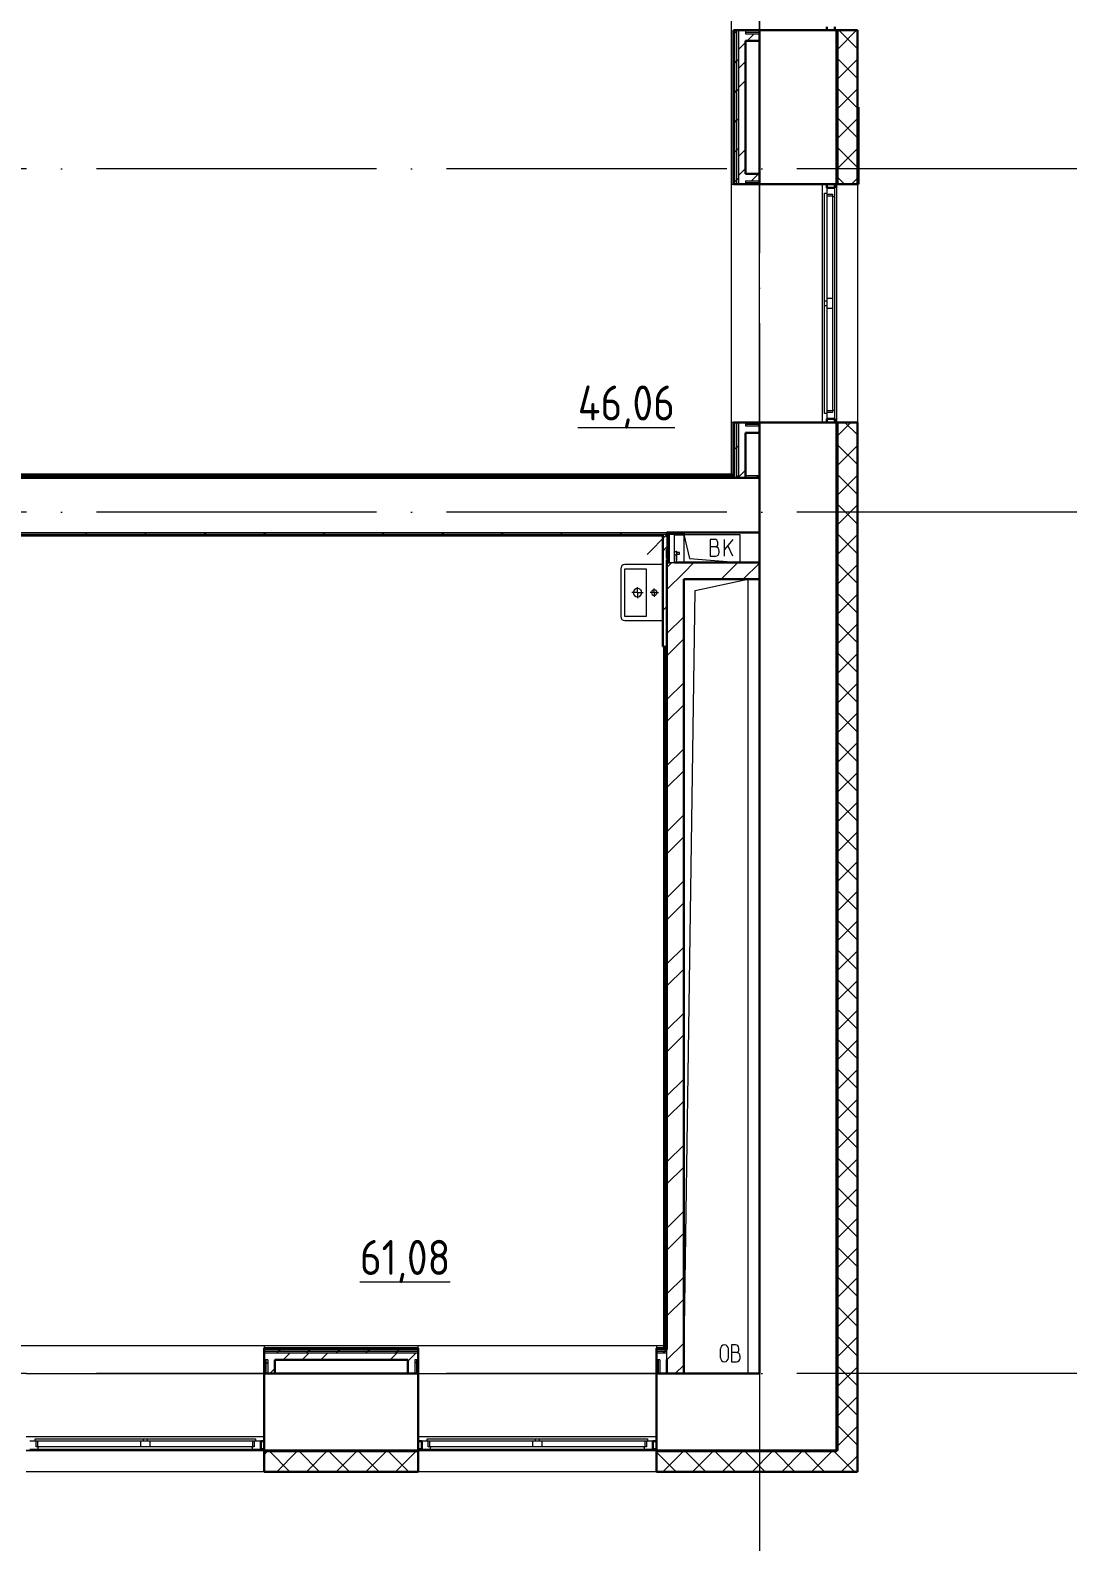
# Model space of a CAD drawing. Header units: millimetres. Extents: x -88595 to 880822, y -1054509 to -148035.
# Drawn here: x 208858 to 216331, y -284053 to -273262 of the extents above; entities that cross this region are included whole.
import ezdxf

# ---------------------------------------------------------------- set-up
doc = ezdxf.new("R2010")
doc.units = ezdxf.units.MM
doc.linetypes.add('ADSK_Линия сетки', pattern=[25, 20, -2.5, 0, -2.5])
for name, color, linetype, lineweight in [('_ Окна', 7, 'Continuous', 30), ('Марки помещений', 7, 'Continuous', 20), ('Оборудование', 7, 'Continuous', 18), ('Ограждение', 7, 'Continuous', 9), ('Окна', 7, 'Continuous', 9), ('Оси', 7, 'Continuous', 9), ('Перекрытие', 7, 'Continuous', 18), ('Стены внутренние', 7, 'Continuous', 18), ('Стены наружные', 7, 'Continuous', 18), ('Стены штриховка', 7, 'Continuous', 9), ('Узлы', 7, 'Continuous', 18)]:
    doc.layers.add(name, color=color, linetype=linetype, lineweight=lineweight)
doc.styles.add('GOST Common_3', font='GOST_Common.ttf', dxfattribs={"width": 0.9, "height": 2.5})
pattern_1 = [(180, (215928.69, 665702.34), (-1e-14, -100), [])]

# ---------------------------------------------------------------- blocks, each defined once
blk = doc.blocks.new('1 этаж')
at = {"layer": 'Стены наружные', "lineweight": 9}
h = blk.add_hatch(dxfattribs=at)
h.set_pattern_fill('FP_41', color=256, style=0, pattern_type=2)
h.set_pattern_definition(pattern_1)
h.paths.add_polyline_path([(182043, 644903), (183318, 644903), (183318, 644913), (182043, 644913)])
h.paths.add_polyline_path([(250166, 644903), (250743, 644903), (250743, 644913), (249458, 644913), (249458, 644903)])
h.paths.add_polyline_path([(185018, 644903), (186168, 644903), (186168, 644913), (185018, 644913)])
h.paths.add_polyline_path([(247296, 644903), (247758, 644903), (247758, 644913), (246658, 644913), (246658, 644903)])
h.paths.add_polyline_path([(187868, 644903), (188998, 644903), (188998, 644913), (187868, 644913)])
h.paths.add_polyline_path([(244426, 644903), (244958, 644903), (244958, 644913), (243883, 644913), (243883, 644903)])
h.paths.add_polyline_path([(190698, 644903), (191808, 644903), (191808, 644913), (190698, 644913)])
h.paths.add_polyline_path([(242183, 644903), (242183, 644913), (241088, 644913), (241088, 644903), (241555, 644903)])
h.paths.add_polyline_path([(193508, 644903), (194598, 644903), (194598, 644913), (193508, 644913)])
h.paths.add_polyline_path([(239388, 644903), (239388, 644913), (238283, 644913), (238283, 644903), (238685, 644903)])
h.paths.add_polyline_path([(196298, 644903), (197428, 644903), (197428, 644913), (196298, 644913)])
h.paths.add_polyline_path([(236532, 644903), (236583, 644903), (236583, 644913), (235503, 644913), (235503, 644903), (235815, 644903)])
h.paths.add_polyline_path([(199128, 644903), (200248, 644903), (200248, 644913), (199128, 644913)])
h.paths.add_polyline_path([(233803, 644903), (233803, 644913), (232728, 644913), (232728, 644903), (233662, 644903)])
h.paths.add_polyline_path([(201948, 644903), (203018, 644903), (203018, 644913), (201948, 644913)])
h.paths.add_polyline_path([(230792, 644903), (231028, 644903), (231028, 644913), (229928, 644913), (229928, 644903), (230075, 644903)])
h.paths.add_polyline_path([(204718, 644903), (205818, 644903), (205818, 644913), (204718, 644913)])
h.paths.add_polyline_path([(228228, 644903), (228228, 644913), (227128, 644913), (227128, 644903), (227922, 644903)])
h.paths.add_polyline_path([(207518, 644903), (208648, 644903), (208648, 644913), (207518, 644913)])
h.paths.add_polyline_path([(225428, 644903), (225428, 644913), (224348, 644913), (224348, 644903), (225052, 644903)])
h.paths.add_polyline_path([(222182, 644903), (222648, 644903), (222648, 644913), (221548, 644913), (221548, 644903), (221550, 644903)])
h.paths.add_polyline_path([(210348, 644903), (211458, 644903), (211458, 644913), (210348, 644913)])
h.paths.add_polyline_path([(219846, 644903), (219848, 644903), (219848, 644913), (218808, 644913), (218809, 644903), (219670, 644903)])
h.paths.add_polyline_path([(213158, 644903), (214268, 644903), (214268, 644913), (213158, 644913)])
h.paths.add_polyline_path([(217108, 644903), (217108, 644913), (215968, 644913), (215969, 644903), (216958, 644903)])
h = blk.add_hatch(dxfattribs=at)
h.set_pattern_fill('FP_42', color=256, style=0, pattern_type=2)
h.set_pattern_definition(pattern_1)
h.paths.add_polyline_path([(182043, 644903), (183318, 644903), (183318, 644913), (182043, 644913)])
h.paths.add_polyline_path([(250167, 644903), (250743, 644903), (250743, 644913), (249458, 644913), (249458, 644903)])
h.paths.add_polyline_path([(185018, 644903), (186168, 644903), (186168, 644913), (185018, 644913)])
h.paths.add_polyline_path([(247296, 644903), (247758, 644903), (247758, 644913), (246658, 644913), (246658, 644903)])
h.paths.add_polyline_path([(187868, 644903), (188998, 644903), (188998, 644913), (187868, 644913)])
h.paths.add_polyline_path([(244426, 644903), (244958, 644903), (244958, 644913), (243883, 644913), (243883, 644903)])
h.paths.add_polyline_path([(190698, 644903), (191808, 644903), (191808, 644913), (190698, 644913)])
h.paths.add_polyline_path([(242183, 644903), (242183, 644913), (241088, 644913), (241088, 644903), (241556, 644903)])
h.paths.add_polyline_path([(193508, 644903), (194598, 644903), (194598, 644913), (193508, 644913)])
h.paths.add_polyline_path([(239388, 644903), (239388, 644913), (238283, 644913), (238283, 644903), (238686, 644903)])
h.paths.add_polyline_path([(196298, 644903), (197428, 644903), (197428, 644913), (196298, 644913)])
h.paths.add_polyline_path([(236533, 644903), (236583, 644903), (236583, 644913), (235503, 644913), (235503, 644903), (235816, 644903)])
h.paths.add_polyline_path([(199128, 644903), (200248, 644903), (200248, 644913), (199128, 644913)])
h.paths.add_polyline_path([(233803, 644903), (233803, 644913), (232728, 644913), (232728, 644903), (233663, 644903)])
h.paths.add_polyline_path([(201948, 644903), (203018, 644903), (203018, 644913), (201948, 644913)])
h.paths.add_polyline_path([(230793, 644903), (231028, 644903), (231028, 644913), (229928, 644913), (229928, 644903), (230075, 644903)])
h.paths.add_polyline_path([(204718, 644903), (205818, 644903), (205818, 644913), (204718, 644913)])
h.paths.add_polyline_path([(228228, 644903), (228228, 644913), (227128, 644913), (227128, 644903), (227922, 644903)])
h.paths.add_polyline_path([(207518, 644903), (208648, 644903), (208648, 644913), (207518, 644913)])
h.paths.add_polyline_path([(225428, 644903), (225428, 644913), (224348, 644913), (224348, 644903), (225052, 644903)])
h.paths.add_polyline_path([(222182, 644903), (222648, 644903), (222648, 644913), (221548, 644913), (221548, 644903), (221550, 644903)])
h.paths.add_polyline_path([(210348, 644903), (211458, 644903), (211458, 644913), (210348, 644913)])
h.paths.add_polyline_path([(219846, 644903), (219848, 644903), (219848, 644913), (218808, 644913), (218809, 644903), (219671, 644903)])
h.paths.add_polyline_path([(213158, 644903), (214268, 644903), (214268, 644913), (213158, 644913)])
h.paths.add_polyline_path([(217108, 644903), (217108, 644913), (215968, 644913), (215969, 644903), (216958, 644903)])
h = blk.add_hatch(dxfattribs=at)
h.set_pattern_fill('FP_42', color=256, style=0, pattern_type=2)
h.set_pattern_definition([(180, (215928.69, 665702.34), (-1e-14, -100), [])])
h.paths.add_polyline_path([(182043, 644903), (183318, 644903), (183318, 644913), (182043, 644913)])
h.paths.add_polyline_path([(250167, 644903), (250743, 644903), (250743, 644913), (249458, 644913), (249458, 644903)])
h.paths.add_polyline_path([(185018, 644903), (186168, 644903), (186168, 644913), (185018, 644913)])
h.paths.add_polyline_path([(247296, 644903), (247758, 644903), (247758, 644913), (246658, 644913), (246658, 644903)])
h.paths.add_polyline_path([(187868, 644903), (188998, 644903), (188998, 644913), (187868, 644913)])
h.paths.add_polyline_path([(244426, 644903), (244958, 644903), (244958, 644913), (243883, 644913), (243883, 644903)])
h.paths.add_polyline_path([(190698, 644903), (191808, 644903), (191808, 644913), (190698, 644913)])
h.paths.add_polyline_path([(242183, 644903), (242183, 644913), (241088, 644913), (241088, 644903), (241556, 644903)])
h.paths.add_polyline_path([(193508, 644903), (194598, 644903), (194598, 644913), (193508, 644913)])
h.paths.add_polyline_path([(239388, 644903), (239388, 644913), (238283, 644913), (238283, 644903), (238686, 644903)])
h.paths.add_polyline_path([(196298, 644903), (197428, 644903), (197428, 644913), (196298, 644913)])
h.paths.add_polyline_path([(236533, 644903), (236583, 644903), (236583, 644913), (235503, 644913), (235503, 644903), (235816, 644903)])
h.paths.add_polyline_path([(199128, 644903), (200248, 644903), (200248, 644913), (199128, 644913)])
h.paths.add_polyline_path([(233803, 644903), (233803, 644913), (232728, 644913), (232728, 644903), (233663, 644903)])
h.paths.add_polyline_path([(201948, 644903), (203018, 644903), (203018, 644913), (201948, 644913)])
h.paths.add_polyline_path([(230793, 644903), (231028, 644903), (231028, 644913), (229928, 644913), (229928, 644903), (230075, 644903)])
h.paths.add_polyline_path([(204718, 644903), (205818, 644903), (205818, 644913), (204718, 644913)])
h.paths.add_polyline_path([(228228, 644903), (228228, 644913), (227128, 644913), (227128, 644903), (227922, 644903)])
h.paths.add_polyline_path([(207518, 644903), (208648, 644903), (208648, 644913), (207518, 644913)])
h.paths.add_polyline_path([(225428, 644903), (225428, 644913), (224348, 644913), (224348, 644903), (225052, 644903)])
h.paths.add_polyline_path([(222182, 644903), (222648, 644903), (222648, 644913), (221548, 644913), (221548, 644903), (221550, 644903)])
h.paths.add_polyline_path([(210348, 644903), (211458, 644903), (211458, 644913), (210348, 644913)])
h.paths.add_polyline_path([(219846, 644903), (219848, 644903), (219848, 644913), (218808, 644913), (218809, 644903), (219671, 644903)])
h.paths.add_polyline_path([(213158, 644903), (214268, 644903), (214268, 644913), (213158, 644913)])
h.paths.add_polyline_path([(217108, 644903), (217108, 644913), (215968, 644913), (215969, 644903), (216958, 644903)])
at = {"lineweight": 18}
for p, q in [((249653, 651453), (249694, 651282)), ((249653, 651453), (250053, 651453)), ((250053, 651453), (250053, 651253)), ((249873, 651418), (249843, 651418)), ((249843, 651418), (249843, 651298)), ((249877, 651365), (249843, 651365)), ((249897, 651385), (249897, 651395)), ((250003, 651418), (249943, 651347)), ((249943, 651298), (249943, 651418)), ((250003, 651298), (249967, 651375)), ((249694, 651282), (250053, 651253)), ((249843, 651298), (249880, 651298)), ((249907, 651325), (249907, 651335)), ((249734, 651053), (250111, 651133)), ((250111, 651133), (250111, 645463)), ((249653, 645463), (249734, 651053)), ((249916, 645576), (249916, 645639)), ((249973, 645576), (249973, 645639)), ((250023, 645667), (249993, 645667)), ((249993, 645667), (249993, 645547)), ((250047, 645634), (250047, 645644)), ((250027, 645614), (249993, 645614)), ((249993, 645547), (250030, 645547)), ((250057, 645574), (250057, 645584))]:
    blk.add_line(p, q, dxfattribs=at)
for centre, radius, start, end in [((249873, 651395), 23.3, 0, 90), ((249877, 651385), 20, 270, 0), ((249877, 651335), 30, 0, 90), ((249880, 651325), 26.7, 270, 0), ((249944, 645639), 28.7, 0, 180), ((250023, 645644), 23.3, 0, 90), ((250027, 645634), 20, 270, 0), ((249944, 645576), 28.7, 180, 0), ((250027, 645584), 30, 0, 90), ((250030, 645574), 26.7, 270, 0)]:
    blk.add_arc(centre, radius, start, end, dxfattribs=at)
at = {"layer": '_ Окна'}
for p, q in [((250675, 655078), (250675, 655053)), ((250733, 655053), (250733, 655078)), ((250675, 653953), (250675, 653928)), ((250733, 653928), (250733, 653953)), ((250675, 653928), (250733, 653928)), ((250675, 652278), (250675, 652253)), ((250733, 652278), (250675, 652278)), ((250733, 652253), (250733, 652278)), ((246658, 644981), (246633, 644981)), ((246633, 644981), (246633, 644923)), ((247783, 644981), (247758, 644981)), ((247783, 644923), (247783, 644981)), ((249458, 644981), (249433, 644981)), ((249433, 644981), (249433, 644923)), ((246633, 644923), (246658, 644923)), ((247758, 644923), (247783, 644923)), ((249433, 644923), (249458, 644923))]:
    blk.add_line(p, q, dxfattribs=at)
at = {"layer": '_ Окна', "lineweight": 18}
for p, q in [((250733, 653928), (250675, 653928)), ((250675, 653928), (250675, 653890)), ((250675, 653882), (250716, 653882)), ((250716, 653882), (250716, 653870)), ((250716, 653864), (250733, 653868)), ((250733, 653868), (250733, 653928)), ((250716, 652324), (250675, 652324)), ((250675, 652316), (250675, 652278)), ((250733, 652337), (250716, 652342)), ((250716, 652336), (250716, 652324)), ((250733, 652278), (250733, 652337)), ((250675, 652278), (250733, 652278)), ((245021, 644981), (244983, 644981)), ((245029, 644940), (245029, 644981)), ((246587, 644981), (246587, 644940)), ((246633, 644981), (246595, 644981)), ((246633, 644923), (246633, 644981)), ((247821, 644981), (247783, 644981)), ((247783, 644981), (247783, 644923)), ((247829, 644940), (247829, 644981)), ((249387, 644981), (249387, 644940)), ((249433, 644981), (249395, 644981)), ((249433, 644923), (249433, 644981)), ((244983, 644923), (245042, 644923)), ((245041, 644940), (245029, 644940)), ((245042, 644923), (245047, 644940)), ((246569, 644940), (246573, 644923)), ((246573, 644923), (246633, 644923)), ((246587, 644940), (246575, 644940)), ((247783, 644923), (247842, 644923)), ((247841, 644940), (247829, 644940)), ((247842, 644923), (247847, 644940)), ((249369, 644940), (249373, 644923)), ((249373, 644923), (249433, 644923)), ((249387, 644940), (249375, 644940))]:
    blk.add_line(p, q, dxfattribs=at)
at = {"layer": 'Оборудование'}
for p, q in [((249533, 651453), (249391, 651311)), ((249550, 651452), (249550, 651254)), ((249588, 651453), (249551, 651453)), ((249588, 651253), (249588, 651453)), ((249533, 651349), (249531, 651349)), ((249531, 651349), (249531, 651345)), ((249531, 651285), (249531, 651345)), ((249533, 651434), (249533, 651272)), ((249538, 651434), (249533, 651434)), ((249539, 651425), (249541, 651425)), ((249541, 651425), (249539, 651425)), ((249540, 651445), (249540, 651261)), ((249550, 651446), (249541, 651446)), ((249531, 651285), (249531, 651281)), ((249531, 651281), (249533, 651281)), ((249533, 651272), (249538, 651272)), ((249541, 651281), (249539, 651281)), ((249541, 651281), (249539, 651281)), ((249541, 651260), (249550, 651260)), ((249551, 651253), (249588, 651253)), ((249604, 651329), (249588, 651329)), ((249588, 651309), (249604, 651309)), ((249603, 651332), (249598, 651332)), ((249598, 651332), (249598, 651324)), ((249598, 651314), (249598, 651268)), ((249598, 651268), (249603, 651268)), ((249603, 651324), (249603, 651332)), ((249603, 651268), (249603, 651314)), ((249604, 651309), (249604, 651329)), ((249606, 651325), (249604, 651327)), ((249604, 651311), (249606, 651313)), ((249623, 651325), (249606, 651325)), ((249606, 651313), (249606, 651325)), ((249606, 651313), (249623, 651313)), ((249623, 651313), (249623, 651325))]:
    blk.add_line(p, q, dxfattribs=at)
for points, knots in [([(249551, 651453), (249551, 651453), (249551, 651453), (249551, 651452), (249551, 651452), (249551, 651452), (249550, 651452), (249550, 651452), (249550, 651452), (249550, 651452)], [-1, -1, -1, -1, -0.833333, -0.666667, -0.5, -0.333333, -0.25, -0.166667, 0, 0, 0, 0]), ([(249540, 651435), (249540, 651435), (249540, 651435), (249540, 651435), (249540, 651434), (249539, 651434), (249539, 651434), (249539, 651434), (249539, 651434), (249539, 651434), (249539, 651434), (249538, 651434), (249538, 651434)], [-1, -1, -1, -1, -0.833333, -0.75, -0.666667, -0.583333, -0.5, -0.416667, -0.333333, -0.25, -0.166667, 0, 0, 0, 0]), ([(249541, 651446), (249541, 651446), (249540, 651446), (249540, 651445), (249540, 651445), (249540, 651445), (249540, 651445), (249540, 651445), (249540, 651445), (249540, 651445), (249540, 651445)], [-1, -1, -1, -1, -0.833333, -0.666667, -0.541667, -0.416667, -0.333333, -0.25, -0.166667, 0, 0, 0, 0]), ([(249538, 651272), (249538, 651272), (249539, 651272), (249539, 651271), (249539, 651271), (249539, 651271), (249539, 651271), (249539, 651271), (249540, 651271), (249540, 651271), (249540, 651270), (249540, 651270), (249540, 651270)], [0, 0, 0, 0, 0.166667, 0.25, 0.333333, 0.416667, 0.5, 0.583333, 0.666667, 0.75, 0.833333, 1, 1, 1, 1]), ([(249540, 651261), (249540, 651260), (249540, 651260), (249540, 651260), (249540, 651260), (249540, 651260), (249540, 651260), (249540, 651260), (249540, 651260), (249541, 651260), (249541, 651260)], [0, 0, 0, 0, 0.166667, 0.25, 0.333333, 0.416667, 0.541667, 0.666667, 0.833333, 1, 1, 1, 1]), ([(249550, 651254), (249550, 651253), (249550, 651253), (249550, 651253), (249551, 651253), (249551, 651253), (249551, 651253), (249551, 651253), (249551, 651253), (249551, 651253)], [0, 0, 0, 0, 0.166667, 0.25, 0.333333, 0.5, 0.666667, 0.833333, 1, 1, 1, 1])]:
    blk.add_open_spline(points, degree=3, knots=knots, dxfattribs=at)
at = {"layer": 'Ограждение'}
for p, q in [((249993, 651878), (249993, 659573)), ((250193, 655053), (250193, 656753)), ((249993, 653953), (250008, 653953)), ((249993, 652253), (249993, 653953)), ((250193, 652253), (250193, 653953)), ((250643, 652253), (250643, 653953)), ((250008, 652253), (249993, 652253)), ((249993, 651883), (244213, 651883)), ((250193, 651873), (250093, 651873)), ((241308, 651443), (249503, 651443)), ((249508, 650653), (249508, 645663)), ((239308, 645663), (249513, 645663)), ((244958, 645663), (246658, 645663)), ((246658, 645663), (246658, 645645)), ((247758, 645645), (247758, 645663)), ((247758, 645663), (249458, 645663)), ((249458, 645663), (249458, 645645)), ((244958, 645463), (246658, 645463)), ((247758, 645463), (249458, 645463)), ((244958, 645013), (246658, 645013)), ((247758, 645013), (249458, 645013))]:
    blk.add_line(p, q, dxfattribs=at)
at = {"layer": 'Окна'}
for p, q in [((250658, 653890), (250675, 653890)), ((250658, 653118), (250658, 653890)), ((250675, 653890), (250675, 653118)), ((250675, 653870), (250716, 653870)), ((250716, 653870), (250716, 653138)), ((250733, 652337), (250733, 653868)), ((250658, 653088), (250658, 653118)), ((250675, 653118), (250658, 653118)), ((250658, 653088), (250675, 653088)), ((250658, 652316), (250658, 653088)), ((250716, 653138), (250675, 653138)), ((250675, 653118), (250675, 653088)), ((250675, 653088), (250675, 652316)), ((250716, 653138), (250716, 653068)), ((250675, 653068), (250716, 653068)), ((250716, 653068), (250716, 652336)), ((250675, 652316), (250658, 652316)), ((250716, 652336), (250675, 652336)), ((245021, 644998), (245793, 644998)), ((245021, 644981), (245021, 644998)), ((245793, 644981), (245021, 644981)), ((245041, 644940), (245041, 644981)), ((245773, 644981), (245773, 644940)), ((245793, 644998), (245823, 644998)), ((245793, 644998), (245793, 644981)), ((245823, 644981), (245793, 644981)), ((245823, 644998), (246595, 644998)), ((245823, 644981), (245823, 644998)), ((246595, 644981), (245823, 644981)), ((245843, 644940), (245843, 644981)), ((246575, 644981), (246575, 644940)), ((246595, 644998), (246595, 644981)), ((247821, 644998), (248593, 644998)), ((247821, 644981), (247821, 644998)), ((248593, 644981), (247821, 644981)), ((247841, 644940), (247841, 644981)), ((248573, 644981), (248573, 644940)), ((248593, 644998), (248623, 644998)), ((248593, 644998), (248593, 644981)), ((248623, 644981), (248593, 644981)), ((248623, 644998), (249395, 644998)), ((248623, 644981), (248623, 644998)), ((249395, 644981), (248623, 644981)), ((248643, 644940), (248643, 644981)), ((249375, 644981), (249375, 644940)), ((249395, 644998), (249395, 644981)), ((245773, 644940), (245041, 644940)), ((245042, 644923), (246573, 644923)), ((245843, 644940), (245773, 644940)), ((246575, 644940), (245843, 644940)), ((248573, 644940), (247841, 644940)), ((247842, 644923), (249373, 644923)), ((248643, 644940), (248573, 644940)), ((249375, 644940), (248643, 644940))]:
    blk.add_line(p, q, dxfattribs=at)
at = {"layer": 'Оси', "linetype": 'ADSK_Линия сетки', "ltscale": 100}
for p, q in [((250193, 662963), (250193, 631836)), ((252460, 654063), (175520, 654063)), ((252460, 651613), (175520, 651613)), ((252460, 645463), (175520, 645463))]:
    blk.add_line(p, q, dxfattribs=at)
at = {"layer": 'Перекрытие', "color": 49, "ltscale": 100, "true_color": 0x464646}
for p, q in [((249653, 651453), (250053, 651453)), ((250053, 651453), (250053, 651253))]:
    blk.add_line(p, q, dxfattribs=at)
at = {"layer": 'Стены внутренние', "lineweight": 30}
for p, q in [((250743, 655053), (250193, 655053)), ((250743, 653953), (250743, 655053)), ((250895, 655053), (250753, 655053)), ((250895, 653953), (250895, 655053)), ((250193, 654978), (250193, 654028)), ((250193, 653953), (250743, 653953)), ((250753, 653953), (250895, 653953)), ((250743, 652253), (250193, 652253)), ((250743, 644913), (250743, 652253)), ((250895, 652253), (250753, 652253)), ((250895, 644761), (250895, 652253)), ((250193, 652178), (250193, 651253)), ((250193, 651858), (250093, 651858)), ((249653, 651468), (250193, 651468)), ((250193, 651133), (250193, 645463)), ((246658, 645463), (246658, 644913)), ((247683, 645463), (246733, 645463)), ((247758, 644913), (247758, 645463)), ((249458, 645463), (249458, 644913)), ((250193, 645463), (249653, 645463)), ((246658, 644913), (247758, 644913)), ((246658, 644903), (246658, 644761)), ((247758, 644761), (247758, 644903)), ((249458, 644913), (250743, 644913)), ((249458, 644903), (249458, 644761)), ((246658, 644761), (247758, 644761)), ((249458, 644761), (250895, 644761))]:
    blk.add_line(p, q, dxfattribs=at)
at = {"layer": 'Стены внутренние', "linetype": 'Continuous', "lineweight": 9}
for p, q in [((250753, 654918), (250885, 655051)), ((250893, 654921), (250761, 655053)), ((250893, 654709), (250753, 654849)), ((250753, 654706), (250893, 654846)), ((250893, 654730), (250895, 654730)), ((250893, 654497), (250753, 654637)), ((250753, 654494), (250893, 654634)), ((250893, 654285), (250753, 654425)), ((250753, 654282), (250893, 654422)), ((250893, 654323), (250895, 654323)), ((250893, 654073), (250753, 654213)), ((250753, 654069), (250893, 654209)), ((250801, 653953), (250753, 654001)), ((250850, 653955), (250893, 653997)), ((250893, 654018), (250895, 654018)), ((250753, 652160), (250843, 652251)), ((250893, 652164), (250804, 652253)), ((250895, 652190), (250893, 652194)), ((250893, 651952), (250753, 652092)), ((250753, 651948), (250893, 652088)), ((250893, 652088), (250895, 652088)), ((250893, 651739), (250753, 651879)), ((250753, 651736), (250893, 651876)), ((250893, 651783), (250895, 651783)), ((250893, 651527), (250753, 651667)), ((250753, 651524), (250893, 651664)), ((250893, 651315), (250753, 651455)), ((250753, 651312), (250893, 651452)), ((250893, 651377), (250895, 651377)), ((250893, 651103), (250753, 651243)), ((250753, 651100), (250893, 651240)), ((250893, 650891), (250753, 651031)), ((250753, 650887), (250893, 651027)), ((250893, 650970), (250895, 650970)), ((250893, 650679), (250753, 650819)), ((250753, 650675), (250893, 650815)), ((250893, 650467), (250753, 650607)), ((250753, 650463), (250893, 650603)), ((250893, 650666), (250895, 650666)), ((250895, 650577), (250893, 650573)), ((250895, 650565), (250893, 650568)), ((250893, 650254), (250753, 650394)), ((250753, 650251), (250893, 650391)), ((250893, 650042), (250753, 650182)), ((250753, 650039), (250893, 650179)), ((250893, 650259), (250895, 650259)), ((250893, 649830), (250753, 649970)), ((250753, 649827), (250893, 649967)), ((250893, 649853), (250895, 649853)), ((250893, 649618), (250753, 649758)), ((250753, 649615), (250893, 649755)), ((250893, 649406), (250753, 649546)), ((250753, 649403), (250893, 649543)), ((250893, 649548), (250895, 649548)), ((250893, 649194), (250753, 649334)), ((250753, 649190), (250893, 649330)), ((250893, 648982), (250753, 649122)), ((250753, 648978), (250893, 649118)), ((250893, 649142), (250895, 649142)), ((250893, 648770), (250753, 648910)), ((250753, 648766), (250893, 648906)), ((250893, 648557), (250753, 648697)), ((250753, 648554), (250893, 648694)), ((250893, 648735), (250895, 648735)), ((250893, 648345), (250753, 648485)), ((250753, 648342), (250893, 648482)), ((250893, 648430), (250895, 648430)), ((250893, 648133), (250753, 648273)), ((250753, 648130), (250893, 648270)), ((250893, 647921), (250753, 648061)), ((250753, 647918), (250893, 648058)), ((250893, 648024), (250895, 648024)), ((250893, 647709), (250753, 647849)), ((250753, 647705), (250893, 647845)), ((250893, 647497), (250753, 647637)), ((250753, 647493), (250893, 647633)), ((250893, 647618), (250895, 647618)), ((250895, 647529), (250893, 647525)), ((250895, 647517), (250893, 647520)), ((250893, 647285), (250753, 647425)), ((250753, 647281), (250893, 647421)), ((250893, 647313), (250895, 647313)), ((250893, 647072), (250753, 647212)), ((250753, 647069), (250893, 647209)), ((250893, 646860), (250753, 647000)), ((250753, 646857), (250893, 646997)), ((250895, 646919), (250893, 646916)), ((250895, 646907), (250893, 646910)), ((250893, 646906), (250895, 646906)), ((250893, 646648), (250753, 646788)), ((250753, 646645), (250893, 646785)), ((250893, 646436), (250753, 646576)), ((250753, 646433), (250893, 646573)), ((250893, 646500), (250895, 646500)), ((250893, 646224), (250753, 646364)), ((250753, 646221), (250893, 646361)), ((250893, 646195), (250895, 646195)), ((250893, 646012), (250753, 646152)), ((250753, 646008), (250893, 646148)), ((250895, 646107), (250893, 646103)), ((250893, 645800), (250753, 645940)), ((250753, 645796), (250893, 645936)), ((250893, 645789), (250895, 645789)), ((250893, 645588), (250753, 645728)), ((250753, 645584), (250893, 645724)), ((250893, 645375), (250753, 645515)), ((250753, 645372), (250893, 645512)), ((250893, 645163), (250753, 645303)), ((250753, 645160), (250893, 645300)), ((250893, 645382), (250895, 645382)), ((250893, 644951), (250753, 645091)), ((250753, 644948), (250893, 645088)), ((250893, 645078), (250895, 645078)), ((246658, 644883), (246677, 644903)), ((246839, 644763), (246699, 644903)), ((246749, 644763), (246889, 644903)), ((247051, 644763), (246911, 644903)), ((246961, 644763), (247101, 644903)), ((247263, 644763), (247123, 644903)), ((247173, 644763), (247313, 644903)), ((247475, 644763), (247335, 644903)), ((247386, 644763), (247526, 644903)), ((247687, 644763), (247547, 644903)), ((247598, 644763), (247738, 644903)), ((249596, 644763), (249458, 644901)), ((249507, 644763), (249647, 644903)), ((249808, 644763), (249668, 644903)), ((249719, 644763), (249859, 644903)), ((250021, 644763), (249881, 644903)), ((249931, 644763), (250071, 644903)), ((250233, 644763), (250093, 644903)), ((250143, 644763), (250283, 644903)), ((250445, 644763), (250305, 644903)), ((250355, 644763), (250495, 644903)), ((250657, 644763), (250517, 644903)), ((250568, 644763), (250708, 644903)), ((250869, 644763), (250729, 644903)), ((250780, 644763), (250893, 644876)), ((246717, 644763), (246715, 644761)), ((247538, 644763), (247537, 644761)), ((247756, 644773), (247758, 644773)), ((249532, 644763), (249531, 644761)), ((249788, 644761), (249786, 644763)), ((250353, 644763), (250352, 644761)), ((250374, 644761), (250373, 644763)), ((250588, 644763), (250587, 644761))]:
    blk.add_line(p, q, dxfattribs=at)
at = {"layer": 'Стены внутренние'}
for p, q in [((250743, 653953), (250743, 652253)), ((250895, 653953), (250895, 652253)), ((243378, 651468), (249533, 651468)), ((246658, 644913), (244958, 644913)), ((249458, 644913), (247758, 644913)), ((246658, 644761), (244958, 644761)), ((249458, 644761), (247758, 644761))]:
    blk.add_line(p, q, dxfattribs=at)
at = {"layer": 'Стены наружные', "lineweight": 30}
for p, q in [((250193, 655053), (250008, 655053)), ((250008, 655053), (250008, 653953)), ((250193, 654978), (250193, 655053)), ((250753, 655053), (250743, 655053)), ((250093, 654028), (250093, 654978)), ((250093, 654978), (250193, 654978)), ((250895, 654503), (250895, 653953)), ((250900, 654503), (250895, 654503)), ((250900, 653953), (250900, 654503)), ((250008, 653953), (250193, 653953)), ((250193, 654028), (250093, 654028)), ((250193, 653953), (250193, 654028)), ((250743, 653953), (250753, 653953)), ((250895, 653953), (250900, 653953)), ((250193, 652253), (250008, 652253)), ((250008, 652253), (250008, 651878)), ((250193, 652178), (250193, 652253)), ((250753, 652253), (250743, 652253)), ((250093, 651858), (250093, 652178)), ((250093, 652178), (250193, 652178)), ((244188, 651858), (250093, 651858)), ((250013, 651873), (244203, 651873)), ((250008, 651878), (244208, 651878)), ((250013, 651878), (250013, 651873)), ((249653, 651468), (249533, 651468)), ((249533, 651434), (249533, 651468)), ((249533, 651453), (249551, 651453)), ((249588, 651453), (249653, 651453)), ((249653, 651453), (249653, 651468)), ((241298, 651448), (249503, 651448)), ((249503, 651448), (249503, 650653)), ((249533, 645635), (249533, 651272)), ((249551, 651253), (249533, 651253)), ((250193, 651253), (249588, 651253)), ((250193, 651133), (250193, 651253)), ((249653, 645463), (249653, 651133)), ((249653, 651133), (250193, 651133)), ((249503, 650653), (249513, 650653)), ((249513, 650653), (249513, 645645)), ((249518, 650653), (249518, 645640)), ((246658, 645645), (246658, 645463)), ((247758, 645645), (246658, 645645)), ((247758, 645463), (247758, 645645)), ((249458, 645645), (249458, 645463)), ((249513, 645645), (249458, 645645)), ((249518, 645640), (249513, 645640)), ((246733, 645560), (247683, 645560)), ((246733, 645463), (246733, 645560)), ((247683, 645560), (247683, 645463)), ((249533, 645560), (249533, 645463)), ((246658, 645463), (246733, 645463)), ((247683, 645463), (247758, 645463)), ((249458, 645463), (249653, 645463)), ((247758, 644913), (246658, 644913)), ((246658, 644913), (246658, 644903)), ((247758, 644903), (247758, 644913)), ((250743, 644913), (249458, 644913)), ((249458, 644913), (249458, 644903))]:
    blk.add_line(p, q, dxfattribs=at)
at = {"layer": 'Стены наружные', "linetype": 'Continuous', "lineweight": 9}
for p, q in [((250008, 655021), (250013, 655026)), ((250018, 655031), (250030, 655044)), ((250030, 655044), (250039, 655053)), ((250105, 654978), (250155, 655028)), ((250008, 654951), (250013, 654956)), ((250043, 654915), (250093, 654965)), ((250753, 655002), (250743, 655002)), ((250008, 654880), (250013, 654885)), ((250008, 654809), (250013, 654814)), ((250013, 654814), (250018, 654819)), ((250018, 654819), (250030, 654832)), ((250030, 654832), (250043, 654844)), ((250043, 654780), (250093, 654830)), ((250753, 654902), (250743, 654902)), ((250753, 654802), (250743, 654802)), ((250008, 654739), (250013, 654744)), ((250043, 654645), (250093, 654695)), ((250753, 654702), (250743, 654702)), ((250008, 654668), (250013, 654673)), ((250008, 654597), (250013, 654602)), ((250018, 654607), (250030, 654620)), ((250030, 654620), (250043, 654632)), ((250753, 654602), (250743, 654602)), ((250008, 654527), (250013, 654532)), ((250753, 654502), (250743, 654502)), ((250008, 654456), (250013, 654461)), ((250008, 654385), (250013, 654390)), ((250013, 654390), (250018, 654395)), ((250018, 654395), (250030, 654408)), ((250030, 654408), (250043, 654420)), ((250753, 654402), (250743, 654402)), ((250008, 654314), (250013, 654319)), ((250753, 654302), (250743, 654302)), ((250895, 654323), (250900, 654323)), ((250008, 654244), (250013, 654249)), ((250008, 654173), (250013, 654178)), ((250018, 654183), (250030, 654195)), ((250030, 654195), (250043, 654208)), ((250043, 654152), (250093, 654202)), ((250753, 654202), (250743, 654202)), ((250008, 654102), (250013, 654107)), ((250043, 654017), (250093, 654067)), ((250753, 654102), (250743, 654102)), ((250008, 654032), (250013, 654037)), ((250008, 653961), (250013, 653966)), ((250013, 653966), (250018, 653971)), ((250018, 653971), (250030, 653983)), ((250030, 653983), (250043, 653996)), ((250138, 653978), (250188, 654028)), ((250753, 654002), (250743, 654002)), ((250895, 654018), (250900, 654018)), ((250184, 652228), (250193, 652237)), ((250008, 652193), (250013, 652198)), ((250008, 652122), (250013, 652127)), ((250753, 652202), (250743, 652202)), ((250753, 652102), (250743, 652102)), ((250008, 652052), (250013, 652057)), ((250018, 652062), (250030, 652074)), ((250030, 652074), (250043, 652087)), ((250753, 652002), (250743, 652002)), ((250008, 651981), (250013, 651986)), ((250008, 651910), (250013, 651915)), ((250043, 651862), (250093, 651912)), ((250753, 651902), (250743, 651902)), ((245020, 651873), (245025, 651878)), ((245091, 651873), (245096, 651878)), ((245162, 651873), (245167, 651878)), ((245232, 651873), (245237, 651878)), ((245303, 651873), (245308, 651878)), ((245359, 651858), (245374, 651873)), ((245374, 651873), (245379, 651878)), ((245445, 651873), (245450, 651878)), ((245515, 651873), (245520, 651878)), ((245586, 651873), (245591, 651878)), ((245657, 651873), (245662, 651878)), ((245727, 651873), (245732, 651878)), ((245783, 651858), (245798, 651873)), ((245798, 651873), (245803, 651878)), ((245869, 651873), (245874, 651878)), ((245940, 651873), (245945, 651878)), ((246010, 651873), (246015, 651878)), ((246081, 651873), (246086, 651878)), ((246152, 651873), (246157, 651878)), ((246207, 651858), (246222, 651873)), ((246222, 651873), (246227, 651878)), ((246293, 651873), (246298, 651878)), ((246364, 651873), (246369, 651878)), ((246435, 651873), (246440, 651878)), ((246505, 651873), (246510, 651878)), ((246576, 651873), (246581, 651878)), ((246632, 651858), (246647, 651873)), ((246647, 651873), (246652, 651878)), ((246717, 651873), (246722, 651878)), ((246788, 651873), (246793, 651878)), ((246859, 651873), (246864, 651878)), ((246930, 651873), (246935, 651878)), ((247000, 651873), (247005, 651878)), ((247056, 651858), (247071, 651873)), ((247071, 651873), (247076, 651878)), ((247142, 651873), (247147, 651878)), ((247212, 651873), (247217, 651878)), ((247283, 651873), (247288, 651878)), ((247354, 651873), (247359, 651878)), ((247425, 651873), (247430, 651878)), ((247480, 651858), (247495, 651873)), ((247495, 651873), (247500, 651878)), ((247566, 651873), (247571, 651878)), ((247637, 651873), (247642, 651878)), ((247707, 651873), (247712, 651878)), ((247778, 651873), (247783, 651878)), ((247849, 651873), (247854, 651878)), ((247904, 651858), (247919, 651873)), ((247919, 651873), (247924, 651878)), ((247990, 651873), (247995, 651878)), ((248061, 651873), (248066, 651878)), ((248132, 651873), (248137, 651878)), ((248202, 651873), (248207, 651878)), ((248273, 651873), (248278, 651878)), ((248329, 651858), (248344, 651873)), ((248344, 651873), (248349, 651878)), ((248414, 651873), (248419, 651878)), ((248485, 651873), (248490, 651878)), ((248556, 651873), (248561, 651878)), ((248627, 651873), (248632, 651878)), ((248697, 651873), (248702, 651878)), ((248753, 651858), (248768, 651873)), ((248768, 651873), (248773, 651878)), ((248839, 651873), (248844, 651878)), ((248909, 651873), (248914, 651878)), ((248980, 651873), (248985, 651878)), ((249051, 651873), (249056, 651878)), ((249122, 651873), (249127, 651878)), ((249177, 651858), (249192, 651873)), ((249192, 651873), (249197, 651878)), ((249263, 651873), (249268, 651878)), ((249334, 651873), (249339, 651878)), ((249404, 651873), (249409, 651878)), ((249475, 651873), (249480, 651878)), ((249546, 651873), (249551, 651878)), ((249602, 651858), (249617, 651873)), ((249617, 651873), (249622, 651878)), ((249687, 651873), (249692, 651878)), ((249758, 651873), (249763, 651878)), ((249829, 651873), (249834, 651878)), ((249899, 651873), (249904, 651878)), ((249970, 651873), (249975, 651878)), ((250026, 651858), (250030, 651862)), ((250030, 651862), (250043, 651875)), ((250753, 651802), (250743, 651802)), ((250753, 651702), (250743, 651702)), ((250753, 651602), (250743, 651602)), ((245020, 651448), (245025, 651453)), ((245090, 651448), (245095, 651453)), ((245161, 651448), (245166, 651453)), ((245232, 651448), (245237, 651453)), ((245302, 651448), (245307, 651453)), ((245373, 651448), (245378, 651453)), ((245378, 651453), (245393, 651468)), ((245444, 651448), (245449, 651453)), ((245515, 651448), (245520, 651453)), ((245585, 651448), (245590, 651453)), ((245656, 651448), (245661, 651453)), ((245727, 651448), (245732, 651453)), ((245797, 651448), (245802, 651453)), ((245802, 651453), (245817, 651468)), ((245868, 651448), (245873, 651453)), ((245939, 651448), (245944, 651453)), ((246010, 651448), (246015, 651453)), ((246080, 651448), (246085, 651453)), ((246151, 651448), (246156, 651453)), ((246222, 651448), (246227, 651453)), ((246227, 651453), (246242, 651468)), ((246292, 651448), (246297, 651453)), ((246363, 651448), (246368, 651453)), ((246434, 651448), (246439, 651453)), ((246505, 651448), (246510, 651453)), ((246575, 651448), (246580, 651453)), ((246646, 651448), (246651, 651453)), ((246651, 651453), (246666, 651468)), ((246717, 651448), (246722, 651453)), ((246787, 651448), (246792, 651453)), ((246858, 651448), (246863, 651453)), ((246929, 651448), (246934, 651453)), ((247000, 651448), (247005, 651453)), ((247070, 651448), (247075, 651453)), ((247075, 651453), (247090, 651468)), ((247141, 651448), (247146, 651453)), ((247212, 651448), (247217, 651453)), ((247282, 651448), (247287, 651453)), ((247353, 651448), (247358, 651453)), ((247424, 651448), (247429, 651453)), ((247494, 651448), (247499, 651453)), ((247499, 651453), (247514, 651468)), ((247565, 651448), (247570, 651453)), ((247636, 651448), (247641, 651453)), ((247707, 651448), (247712, 651453)), ((247777, 651448), (247782, 651453)), ((247848, 651448), (247853, 651453)), ((247919, 651448), (247924, 651453)), ((247924, 651453), (247939, 651468)), ((247989, 651448), (247994, 651453)), ((248060, 651448), (248065, 651453)), ((248131, 651448), (248136, 651453)), ((248202, 651448), (248207, 651453)), ((248272, 651448), (248277, 651453)), ((248343, 651448), (248348, 651453)), ((248348, 651453), (248363, 651468)), ((248414, 651448), (248419, 651453)), ((248484, 651448), (248489, 651453)), ((248555, 651448), (248560, 651453)), ((248626, 651448), (248631, 651453)), ((248697, 651448), (248702, 651453)), ((248767, 651448), (248772, 651453)), ((248772, 651453), (248787, 651468)), ((248838, 651448), (248843, 651453)), ((248909, 651448), (248914, 651453)), ((248979, 651448), (248984, 651453)), ((249050, 651448), (249055, 651453)), ((249121, 651448), (249126, 651453)), ((249192, 651448), (249197, 651453)), ((249197, 651453), (249212, 651468)), ((249262, 651448), (249267, 651453)), ((249333, 651448), (249338, 651453)), ((249404, 651448), (249409, 651453)), ((249474, 651448), (249479, 651453)), ((250753, 651502), (250743, 651502)), ((249503, 651335), (249533, 651365)), ((250753, 651402), (250743, 651402)), ((249533, 651217), (249568, 651253)), ((249653, 651180), (249725, 651253)), ((249920, 651133), (250040, 651253)), ((250077, 651133), (250193, 651248)), ((250753, 651302), (250743, 651302)), ((249533, 651060), (249653, 651180)), ((250753, 651202), (250743, 651202)), ((250753, 651102), (250743, 651102)), ((249503, 650910), (249533, 650940)), ((250753, 651002), (250743, 651002)), ((249533, 650746), (249653, 650866)), ((250753, 650902), (250743, 650902)), ((250753, 650802), (250743, 650802)), ((249533, 650588), (249653, 650708)), ((250753, 650702), (250743, 650702)), ((249513, 650637), (249518, 650642)), ((249529, 645640), (249529, 650653)), ((250753, 650602), (250743, 650602)), ((249513, 650567), (249518, 650572)), ((249513, 650496), (249518, 650501)), ((250753, 650502), (250743, 650502)), ((249513, 650425), (249518, 650430)), ((249533, 650274), (249653, 650394)), ((250753, 650402), (250743, 650402)), ((249513, 650355), (249518, 650360)), ((249513, 650284), (249518, 650289)), ((250753, 650302), (250743, 650302)), ((249513, 650213), (249518, 650218)), ((249533, 650117), (249653, 650237)), ((250753, 650202), (250743, 650202)), ((249513, 650142), (249518, 650147)), ((249513, 650072), (249518, 650077)), ((250753, 650102), (250743, 650102)), ((249513, 650001), (249518, 650006)), ((250753, 650002), (250743, 650002)), ((249513, 649930), (249518, 649935)), ((249513, 649860), (249518, 649865)), ((249533, 649803), (249653, 649923)), ((250753, 649902), (250743, 649902)), ((249513, 649789), (249518, 649794)), ((249513, 649718), (249518, 649723)), ((249533, 649646), (249653, 649766)), ((250753, 649802), (250743, 649802)), ((249513, 649647), (249518, 649652)), ((250753, 649702), (250743, 649702)), ((249513, 649577), (249518, 649582)), ((249513, 649506), (249518, 649511)), ((250753, 649602), (250743, 649602)), ((249513, 649435), (249518, 649440)), ((249533, 649331), (249653, 649451)), ((250753, 649502), (250743, 649502)), ((250753, 649402), (250743, 649402)), ((249513, 649365), (249518, 649370)), ((249513, 649294), (249518, 649299)), ((249533, 649174), (249653, 649294)), ((250753, 649302), (250743, 649302)), ((249513, 649223), (249518, 649228)), ((250753, 649202), (250743, 649202)), ((249513, 649152), (249518, 649157)), ((249513, 649082), (249518, 649087)), ((250753, 649102), (250743, 649102)), ((249513, 649011), (249518, 649016)), ((249533, 648860), (249653, 648980)), ((250753, 649002), (250743, 649002)), ((249513, 648940), (249518, 648945)), ((249513, 648870), (249518, 648875)), ((250753, 648902), (250743, 648902)), ((249513, 648799), (249518, 648804)), ((249533, 648703), (249653, 648823)), ((250753, 648802), (250743, 648802)), ((249513, 648728), (249518, 648733)), ((249513, 648658), (249518, 648663)), ((250753, 648702), (250743, 648702)), ((249513, 648587), (249518, 648592)), ((250753, 648602), (250743, 648602)), ((249513, 648516), (249518, 648521)), ((249513, 648445), (249518, 648450)), ((249533, 648388), (249653, 648508)), ((250753, 648502), (250743, 648502)), ((249513, 648375), (249518, 648380)), ((249533, 648231), (249653, 648351)), ((250753, 648402), (250743, 648402)), ((249513, 648304), (249518, 648309)), ((249513, 648233), (249518, 648238)), ((250753, 648302), (250743, 648302)), ((249513, 648163), (249518, 648168)), ((250753, 648202), (250743, 648202)), ((249513, 648092), (249518, 648097)), ((249513, 648021), (249518, 648026)), ((249533, 647917), (249653, 648037)), ((250753, 648102), (250743, 648102)), ((250753, 648002), (250743, 648002)), ((249513, 647950), (249518, 647955)), ((250753, 647902), (250743, 647902)), ((249513, 647880), (249518, 647885)), ((249513, 647809), (249518, 647814)), ((249533, 647760), (249653, 647880)), ((250753, 647802), (250743, 647802)), ((249513, 647738), (249518, 647743)), ((250753, 647702), (250743, 647702)), ((249513, 647668), (249518, 647673)), ((249513, 647597), (249518, 647602)), ((249533, 647445), (249653, 647565)), ((250753, 647602), (250743, 647602)), ((249513, 647526), (249518, 647531)), ((249513, 647455), (249518, 647460)), ((250753, 647502), (250743, 647502)), ((249513, 647385), (249518, 647390)), ((249533, 647288), (249653, 647408)), ((250753, 647402), (250743, 647402)), ((249513, 647314), (249518, 647319)), ((249513, 647243), (249518, 647248)), ((250753, 647302), (250743, 647302)), ((249513, 647173), (249518, 647178)), ((250753, 647202), (250743, 647202)), ((249513, 647102), (249518, 647107)), ((249513, 647031), (249518, 647036)), ((249533, 646974), (249653, 647094)), ((250753, 647102), (250743, 647102)), ((249513, 646960), (249518, 646965)), ((249533, 646817), (249653, 646937)), ((250753, 647002), (250743, 647002)), ((249513, 646890), (249518, 646895)), ((249513, 646819), (249518, 646824)), ((250753, 646902), (250743, 646902)), ((249513, 646748), (249518, 646753)), ((250753, 646802), (250743, 646802)), ((250753, 646702), (250743, 646702)), ((249513, 646678), (249518, 646683)), ((249513, 646607), (249518, 646612)), ((249533, 646502), (249653, 646622)), ((250753, 646602), (250743, 646602)), ((249513, 646536), (249518, 646541)), ((250753, 646502), (250743, 646502)), ((249513, 646465), (249518, 646470)), ((249513, 646395), (249518, 646400)), ((249533, 646345), (249653, 646465)), ((250753, 646402), (250743, 646402)), ((249513, 646324), (249518, 646329)), ((250753, 646302), (250743, 646302)), ((249513, 646253), (249518, 646258)), ((249513, 646183), (249518, 646188)), ((250753, 646202), (250743, 646202)), ((249513, 646112), (249518, 646117)), ((249533, 646031), (249653, 646151)), ((250753, 646102), (250743, 646102)), ((249513, 646041), (249518, 646046)), ((249513, 645971), (249518, 645976)), ((249533, 645874), (249653, 645994)), ((250753, 646002), (250743, 646002)), ((249513, 645900), (249518, 645905)), ((250753, 645902), (250743, 645902)), ((249513, 645829), (249518, 645834)), ((249513, 645758), (249518, 645763)), ((250753, 645802), (250743, 645802)), ((246707, 645640), (246712, 645645)), ((246760, 645622), (246773, 645635)), ((246773, 645635), (246778, 645640)), ((246778, 645640), (246783, 645645)), ((246848, 645640), (246853, 645645)), ((246919, 645640), (246924, 645645)), ((246972, 645622), (246985, 645635)), ((246990, 645640), (246995, 645645)), ((247060, 645640), (247065, 645645)), ((247131, 645640), (247136, 645645)), ((247184, 645622), (247197, 645635)), ((247197, 645635), (247202, 645640)), ((247202, 645640), (247207, 645645)), ((247273, 645640), (247278, 645645)), ((247343, 645640), (247348, 645645)), ((247396, 645622), (247409, 645635)), ((247414, 645640), (247419, 645645)), ((247485, 645640), (247490, 645645)), ((247555, 645640), (247560, 645645)), ((247609, 645622), (247621, 645635)), ((247621, 645635), (247626, 645640)), ((247626, 645640), (247631, 645645)), ((247697, 645640), (247702, 645645)), ((249465, 645640), (249470, 645645)), ((249513, 645688), (249518, 645693)), ((249518, 645622), (249530, 645635)), ((249533, 645560), (249653, 645680)), ((250753, 645702), (250743, 645702)), ((246658, 645520), (246670, 645532)), ((246670, 645532), (246683, 645545)), ((246748, 645610), (246760, 645622)), ((246793, 645560), (246843, 645610)), ((246928, 645560), (246978, 645610)), ((246960, 645610), (246972, 645622)), ((247063, 645560), (247113, 645610)), ((247172, 645610), (247184, 645622)), ((247384, 645610), (247396, 645622)), ((247557, 645560), (247607, 645610)), ((247596, 645610), (247609, 645622)), ((247683, 645550), (247692, 645560)), ((247692, 645560), (247742, 645610)), ((247733, 645534), (247745, 645547)), ((247745, 645547), (247758, 645559)), ((249505, 645610), (249518, 645622)), ((249593, 645463), (249653, 645522)), ((250753, 645602), (250743, 645602)), ((246697, 645463), (246733, 645499)), ((247730, 645463), (247733, 645466)), ((250753, 645502), (250743, 645502)), ((250753, 645402), (250743, 645402)), ((250753, 645302), (250743, 645302)), ((250753, 645202), (250743, 645202)), ((250753, 645102), (250743, 645102)), ((250753, 645002), (250743, 645002))]:
    blk.add_line(p, q, dxfattribs=at)
at = {"layer": 'Стены наружные'}
for p, q in [((250178, 651865), (250178, 651873)), ((250178, 651865), (250193, 651865)), ((249653, 651453), (249653, 651253)), ((244958, 644913), (246658, 644913)), ((247758, 644913), (249458, 644913))]:
    blk.add_line(p, q, dxfattribs=at)
at = {"layer": 'Стены штриховка'}
for p, q in [((250013, 655053), (250013, 653953)), ((250018, 653953), (250018, 655053)), ((250030, 655053), (250030, 653953)), ((250043, 655053), (250043, 653953)), ((250093, 655053), (250093, 655028)), ((250093, 655040), (250193, 655040)), ((250093, 655028), (250193, 655028)), ((250753, 655053), (250753, 653953)), ((250819, 655053), (250819, 655051)), ((250893, 655051), (250819, 655051)), ((250893, 653955), (250893, 655051)), ((250093, 653978), (250193, 653978)), ((250093, 653978), (250093, 653953)), ((250093, 653965), (250193, 653965)), ((250819, 653955), (250819, 653953)), ((250819, 653955), (250893, 653955)), ((250013, 652253), (250013, 651878)), ((250018, 651858), (250018, 652253)), ((250030, 652253), (250030, 651858)), ((250043, 652253), (250043, 651858)), ((250093, 652253), (250093, 652228)), ((250093, 652240), (250193, 652240)), ((250093, 652228), (250193, 652228)), ((250753, 652253), (250753, 644913)), ((250819, 652253), (250819, 652251)), ((250893, 652251), (250819, 652251)), ((250893, 644761), (250893, 652251)), ((249533, 651453), (241298, 651453)), ((249503, 651448), (249503, 651453)), ((249533, 650653), (249513, 650653)), ((247758, 645640), (246658, 645640)), ((246658, 645635), (247758, 645635)), ((249513, 645640), (249458, 645640)), ((249458, 645635), (249533, 645635)), ((249518, 645640), (249533, 645640)), ((249533, 645560), (249533, 645635)), ((246658, 645622), (247758, 645622)), ((246658, 645610), (247758, 645610)), ((246683, 645560), (246658, 645560)), ((246670, 645560), (246670, 645463)), ((246683, 645560), (246683, 645463)), ((247758, 645560), (247733, 645560)), ((247733, 645560), (247733, 645463)), ((247745, 645560), (247745, 645463)), ((249458, 645622), (249533, 645622)), ((249458, 645610), (249533, 645610)), ((249483, 645560), (249458, 645560)), ((249470, 645560), (249470, 645463)), ((249483, 645560), (249483, 645463)), ((247758, 644903), (246658, 644903)), ((250743, 644903), (249458, 644903)), ((250753, 644913), (250743, 644913)), ((250743, 644913), (250743, 644903)), ((246660, 644837), (246658, 644837)), ((246660, 644837), (246660, 644763)), ((246660, 644763), (247756, 644763)), ((247758, 644837), (247756, 644837)), ((247756, 644763), (247756, 644837)), ((249460, 644837), (249458, 644837)), ((249460, 644837), (249460, 644763)), ((249460, 644763), (250895, 644763))]:
    blk.add_line(p, q, dxfattribs=at)
at = {"layer": 'Узлы', "lineweight": 9}
for p, q in [((249503, 651238), (249233, 651238)), ((249203, 651208), (249203, 651038)), ((249203, 651038), (249203, 650868)), ((249323, 651038), (249283, 651038)), ((249323, 651038), (249323, 651078)), ((249323, 651038), (249323, 650998)), ((249323, 651038), (249363, 651038)), ((249443, 651038), (249413, 651038)), ((249443, 651038), (249443, 651068)), ((249443, 651038), (249443, 651008)), ((249443, 651038), (249473, 651038)), ((249233, 650838), (249503, 650838))]:
    blk.add_line(p, q, dxfattribs=at)
at = {"layer": 'Узлы'}
for p, q in [((249233, 650868), (249233, 651208)), ((249233, 651208), (249384, 651208)), ((249384, 651208), (249384, 650868)), ((249384, 650868), (249233, 650868))]:
    blk.add_line(p, q, dxfattribs=at)
for centre, start, end in [((249233, 651208), 90, 180), ((249233, 650868), 180, 270)]:
    blk.add_arc(centre, 30, start, end, dxfattribs=at)
at = {"layer": 'Узлы', "lineweight": 9}
for centre, radius, start, end in [((249323, 651038), 30, 90, 180), ((249323, 651038), 30, 180, 270), ((249323, 651038), 30, 0, 90.0077), ((249323, 651038), 30, 270, 0), ((249443, 651038), 20, 90, 180), ((249443, 651038), 20, 180, 270), ((249443, 651038), 20, 0, 90.0116), ((249443, 651038), 20, 270, 0)]:
    blk.add_arc(centre, radius, start, end, dxfattribs=at)
at = {"layer": 'Марки помещений', "style": 'GOST Common_3', "width": 0.9}
for s, p in [('%%U46,06', (248897, 652267)), ('%%U61,08', (247341, 646167))]:
    blk.add_text(s, height=250, dxfattribs=at).set_placement(p)

msp = doc.modelspace()

# ---------------------------------------------------------------- block references
at = {"layer": 'Оборудование', "color": 5, "true_color": 0x0000ff}
msp.add_blockref('1 этаж', (-36129, -928315), dxfattribs=at)

doc.saveas('drawing.dxf')
